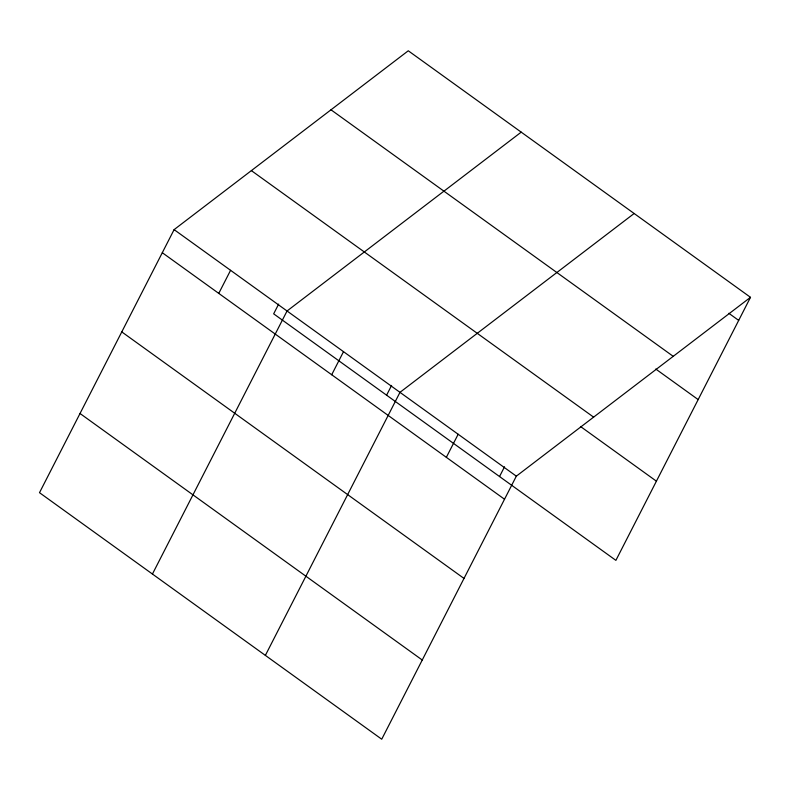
<?xml version="1.0" encoding="UTF-8"?>
<svg xmlns="http://www.w3.org/2000/svg" width="790" height="790" viewBox="0 0 790 790"><rect width="100%" height="100%" fill="white"/><g stroke="black" fill="none" stroke-linecap="round" stroke-linejoin="round"><path stroke-width="1.19" d="M174.106 229.633L39.5 492.684L381.728 739.213L516.334 476.163L750.5 297.317L408.272 50.787L174.106 229.633L516.334 476.163M218.771 293.386L230.581 270.308M278.663 304.071L273.666 313.837L615.894 560.367L750.5 297.317M152.44 574.034L287.047 310.993L521.202 132.147M331.701 374.746L343.512 351.668M386.596 395.188L391.593 385.431M265.371 655.394L399.977 392.344L634.143 213.498M446.35 457.331L458.161 434.253M499.537 476.548L504.534 466.781M728.834 313.294L738.689 320.394M331 109.81L673.228 356.339M655.769 369.039L698.163 399.582M251.378 170.62L593.616 417.14M580.482 426.482L656.411 481.179M162.296 252.711L504.524 499.24M121.778 331.899L464.007 578.428M80.027 413.496L422.255 660.025"/></g></svg>
